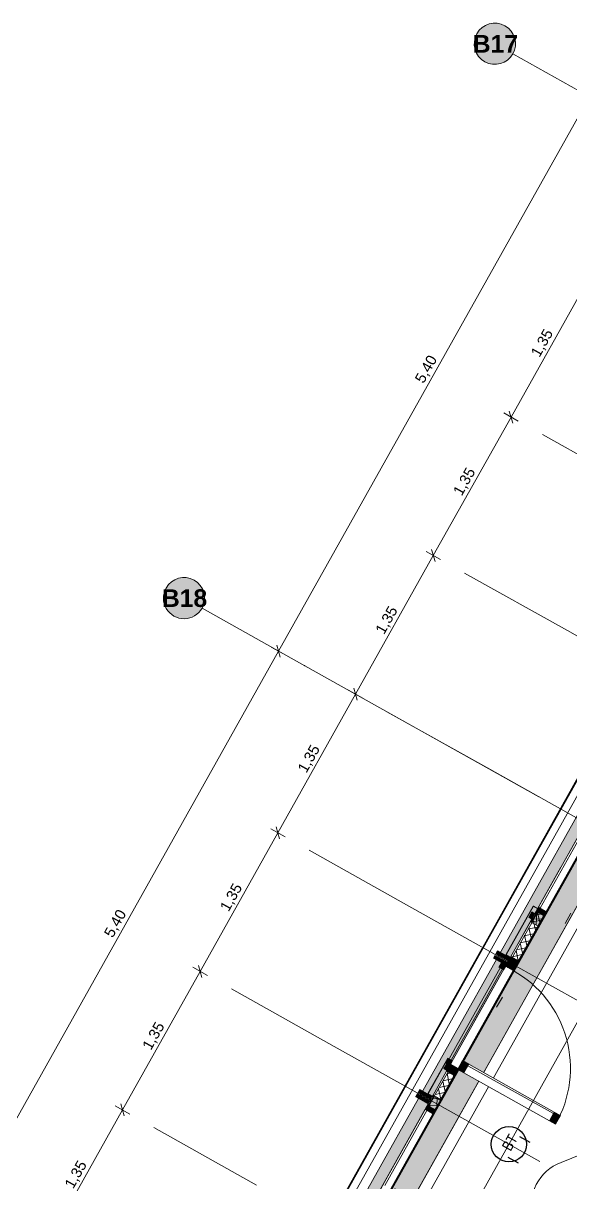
# Model space of a CAD drawing. Header units: metres. Extents: x -36 to 59, y 39 to 183.
# Drawn here: x -6.51 to -1.86, y 153.2 to 163.06 of the extents above; entities that cross this region are included whole.
import ezdxf

# ---------------------------------------------------------------- set-up
doc = ezdxf.new("R2010")
doc.units = ezdxf.units.M
doc.header["$MEASUREMENT"] = 0
for name, pattern in [('Achse', [0.0023, 0.0015, -0.0008]), ('Punktlinie', [0.0035, 0, -0.0035]), ('Strichlinie_ eng', [0.0023, 0.0015, -0.0008]), ('Strichpunktlinie', [0.006703, 0.003528, -0.001764, 0, -0.001411]), ('Wipeout_Contour', [1, 0, -1])]:
    doc.linetypes.add(name, pattern=pattern)
for name, color, linetype in [('00  Raster', 7, 'Continuous'), ('00  Raster Ausbau', 7, 'Continuous'), ('00  Raster_Deckschraffur', 7, 'Continuous'), ('10  Decken', 7, 'Continuous'), ('10  Fassade', 7, 'Continuous'), ('10  Fassade_Deckschraffur', 7, 'Continuous'), ('10  Fassade_Schnittschraffur', 7, 'Continuous'), ('10  Wand Massiv_Deckschraffur', 7, 'Continuous'), ('10  Wand Massiv_Fenster', 7, 'Continuous'), ('20  Absturzsicherung', 7, 'Continuous'), ('20  TGA - Revi+BT', 7, 'Continuous'), ('40  Bemaßung 1_ 50 AUSBAU', 7, 'Continuous'), ('40  Bemaßung 1_50 Achse', 7, 'Continuous'), ('Neubau_20  Boden Aufbauten', 7, 'Continuous'), ('Neubau_20  Decke Abhangdecke', 7, 'Continuous'), ('Neubau_20  TGA - Revi+BT', 7, 'Continuous'), ('Neubau_40  Bemaßung 1_50 Achse', 7, 'Continuous'), ('Neubau_40 Text Ausbau 1_50', 7, 'Continuous')]:
    doc.layers.add(name, color=color, linetype=linetype)
doc.styles.add('ERSTELLTER_STIL_1', font='')
doc.styles.add('ERSTELLTER_STIL_2', font='')
doc.styles.add('ERSTELLTER_STIL_3', font='')
doc.styles.get('ERSTELLTER_STIL_1').set_extended_font_data('Arial')
doc.styles.get('ERSTELLTER_STIL_2').set_extended_font_data('Arial', bold=True)
doc.styles.get('ERSTELLTER_STIL_3').set_extended_font_data('Arial Narrow')
pattern_1 = [(102.605446, (0, 0), (0.048794801, 0.0109118), []), (192.605446, (0, 0), (-0.0109118, 0.048794801), [])]
pattern_2 = [(87.605446, (0, 0), (-0.059947608, 0.002506841), []), (177.605446, (0, 0), (0.002506841, 0.059947608), [])]

msp = doc.modelspace()

# ---------------------------------------------------------------- hatches: boundary and pattern name
at = {"layer": '00  Raster_Deckschraffur', "linetype": 'Continuous', "lineweight": 0, "true_color": 0xffffff}
msp.add_hatch(color=7, dxfattribs=at).paths.add_polyline_path([(-2.6536, 162.9695, 1), (-2.3483, 162.7984, 1)])

# ---------------------------------------------------------------- linework, layer by layer
at = {"layer": '00  Raster', "color": 7, "linetype": 'Strichpunktlinie', "lineweight": 13, "ltscale": 1000}
msp.add_line((-1.4759, 162.3096), (-2.3483, 162.7984), dxfattribs=at)
at = {"layer": '00  Raster', "color": 7, "linetype": 'Continuous', "lineweight": 13, "ltscale": 1000, "flags": 128}
msp.add_lwpolyline([(-2.6536, 162.9695, 1), (-2.3483, 162.7984, 1)], format="xyb", close=True, dxfattribs=at)
at = {"layer": 'Neubau_20  Boden Aufbauten', "color": 7, "linetype": 'Continuous', "lineweight": 13, "ltscale": 1000, "flags": 128}
msp.add_lwpolyline([(-8.3577, 128.9862), (-8.096, 128.8395), (7.1144, 155.9862), (4.0389, 157.7094), (4.6255, 158.7563), (1.6945, 160.3985), (1.6556, 160.3291), (1.3067, 160.5246), (1.3908, 160.6747), (1.1415, 160.8144), (-12.0312, 137.3031), (-11.7825, 137.1637), (-11.7642, 137.1964), (-5.6705, 133.7822)], close=True, dxfattribs=at)

# ---------------------------------------------------------------- texts
at = {"layer": '00  Raster', "color": 7, "linetype": 'Continuous', "lineweight": 13, "insert": (-2.6888, 162.9589), "char_height": 0.15, "attachment_point": 1, "style": 'ERSTELLTER_STIL_2'}
msp.add_mtext('\\A1;{\\pql;\\pt0;\\fArial|b1|i0|c0|p38;B17}', dxfattribs=at)

# ---------------------------------------------------------------- next in the draw order: wipeouts: each hides what was drawn before it
at = {"color": 254, "linetype": 'Wipeout_Contour', "lineweight": 0, "ltscale": 578.896248}
msp.add_wipeout([(1.5068, 161.8649), (-18.3925, 126.3498), (-18.2219, 126.2542), (1.6769, 161.7686)], dxfattribs=at).dxf.layer = '10  Fassade_Deckschraffur'

# ---------------------------------------------------------------- next in the draw order: wipeouts: each hides what was drawn before it
at = {"color": 254, "linetype": 'Wipeout_Contour', "lineweight": 0, "ltscale": 579.75037}
msp.add_wipeout([(1.2236, 162.0253), (-18.6764, 126.5088), (-18.6188, 126.4766), (1.2811, 161.9927)], dxfattribs=at).dxf.layer = '10  Fassade_Deckschraffur'

# ---------------------------------------------------------------- next in the draw order: wipeouts: each hides what was drawn before it
at = {"color": 254, "linetype": 'Wipeout_Contour', "lineweight": 0, "ltscale": 579.478914}
msp.add_wipeout([(-18.4602, 126.3877), (1.4393, 161.9032), (1.2811, 161.9927), (-18.6188, 126.4766)], dxfattribs=at).dxf.layer = '10  Fassade_Deckschraffur'

# ---------------------------------------------------------------- next in the draw order: wipeouts: each hides what was drawn before it
at = {"color": 254, "linetype": 'Wipeout_Contour', "lineweight": 0, "ltscale": 579.276268}
msp.add_wipeout([(1.4393, 161.9032), (-18.4602, 126.3877), (-18.4575, 126.3862), (1.4419, 161.9017)], dxfattribs=at).dxf.layer = '10  Fassade_Deckschraffur'

# ---------------------------------------------------------------- next in the draw order: wipeouts: each hides what was drawn before it
at = {"color": 254, "linetype": 'Wipeout_Contour', "lineweight": 0, "ltscale": 579.199343}
msp.add_wipeout([(1.4446, 161.9001), (-18.4548, 126.3847), (-18.4016, 126.3549), (1.4977, 161.8701)], dxfattribs=at).dxf.layer = '10  Fassade_Deckschraffur'

# ---------------------------------------------------------------- next in the draw order: wipeouts: each hides what was drawn before it
at = {"color": 254, "linetype": 'Wipeout_Contour', "lineweight": 0, "ltscale": 579.127053}
msp.add_wipeout([(-18.3972, 126.3524), (1.5021, 161.8676), (1.4977, 161.8701), (-18.4016, 126.3549)], dxfattribs=at).dxf.layer = '10  Fassade_Deckschraffur'

# ---------------------------------------------------------------- next in the draw order: wipeouts: each hides what was drawn before it
at = {"color": 254, "linetype": 'Wipeout_Contour', "lineweight": 0, "ltscale": 579.115676}
msp.add_wipeout([(1.5021, 161.8676), (-18.3972, 126.3524), (-18.3925, 126.3498), (1.5068, 161.8649)], dxfattribs=at).dxf.layer = '10  Fassade_Deckschraffur'

# ---------------------------------------------------------------- next in the draw order: hatches: boundary and pattern name
at = {"layer": '00  Raster_Deckschraffur', "linetype": 'Continuous', "lineweight": 0, "true_color": 0xffffff}
msp.add_hatch(color=7, dxfattribs=at).paths.add_polyline_path([(-5.2932, 158.2586, 1), (-4.9878, 158.0875, 1)])
at = {"layer": '10  Wand Massiv_Deckschraffur', "linetype": 'Continuous', "lineweight": 0, "true_color": 0xffffff}
msp.add_hatch(color=7, dxfattribs=at).paths.add_polyline_path([(-18.2218, 126.2542), (1.677, 161.7686), (1.3506, 161.9533), (-18.549, 126.4375)])

# ---------------------------------------------------------------- next in the draw order: linework, layer by layer
at = {"layer": '00  Raster', "color": 7, "linetype": 'Strichpunktlinie', "lineweight": 13, "ltscale": 1000}
for q in [(-4.9878, 158.0875), (-4.1154, 157.5987)]:
    msp.add_line((-4.1154, 157.5987), q, dxfattribs=at)
at = {"layer": '00  Raster', "color": 7, "linetype": 'Continuous', "lineweight": 13, "ltscale": 1000, "flags": 128}
msp.add_lwpolyline([(-5.2932, 158.2586, 1), (-4.9878, 158.0875, 1)], format="xyb", close=True, dxfattribs=at)
at = {"layer": '00  Raster', "color": 7, "linetype": 'Strichpunktlinie', "lineweight": 13, "ltscale": 1000}
msp.add_point((-4.1154, 157.5987), dxfattribs=at)
at = {"layer": '00  Raster Ausbau', "color": 251, "linetype": 'Achse', "lineweight": 18, "ltscale": 1000, "true_color": 0x5f5f5f}
for p, q in [((-1.2254, 159.0743), (-2.0978, 159.5631)), ((-2.5451, 156.7188), (-3.4175, 157.2076)), ((-3.8649, 154.3634), (-4.7373, 154.8522))]:
    msp.add_line(p, q, dxfattribs=at)
at = {"layer": '00  Raster Ausbau', "color": 9, "linetype": 'Achse', "lineweight": 18, "ltscale": 1000}
for p, q in [((-1.8852, 157.8966), (-2.7576, 158.3854)), ((-1.0129, 157.4077), (-1.8852, 157.8966)), ((-3.205, 155.5411), (-4.0774, 156.0299)), ((-4.5248, 153.1856), (-5.3972, 153.6744))]:
    msp.add_line(p, q, dxfattribs=at)
at = {"layer": '10  Decken', "color": 7, "linetype": 'Punktlinie', "lineweight": 13, "ltscale": 1000, "flags": 128}
msp.add_lwpolyline([(1.6639, 161.776), (-18.7726, 125.3019), (-16.6353, 124.1043), (-21.0101, 116.2964), (-22.973, 117.3962), (-23.0952, 117.1781), (-10.2099, 109.9585), (-9.9704, 110.3859), (-3.4571, 122.0106), (-0.8442, 120.5466), (0.5391, 119.7715)], dxfattribs=at)
at = {"layer": '10  Fassade', "color": 7, "linetype": 'Strichpunktlinie', "lineweight": 13, "ltscale": 1000}
msp.add_line((-18.3745, 126.3397), (1.5247, 161.8548), dxfattribs=at)
at = {"layer": '10  Fassade', "color": 7, "linetype": 'Continuous', "lineweight": 13, "ltscale": 1000}
for p, q in [((-2.4999, 155.1374), (-2.5133, 155.1134)), ((-2.4791, 155.1745), (-2.4925, 155.1505)), ((-3.1598, 153.9597), (-3.1732, 153.9357)), ((-3.139, 153.9967), (-3.1524, 153.9727))]:
    msp.add_line(p, q, dxfattribs=at)
at = {"layer": '10  Fassade', "color": 7, "linetype": 'Continuous', "lineweight": 18, "ltscale": 1000, "flags": 128}
for points in [[(-18.6764, 126.5088), (1.2236, 162.0253)], [(-18.6188, 126.4766), (1.2811, 161.9927)], [(-18.4602, 126.3877), (1.4393, 161.9032)], [(-18.4575, 126.3862), (1.4419, 161.9017)], [(-18.4548, 126.3847), (1.4446, 161.9001)], [(-18.4016, 126.3549), (1.4977, 161.8701)], [(-18.3972, 126.3524), (1.5021, 161.8676)], [(-18.3925, 126.3498), (1.5068, 161.8649)], [(-18.2219, 126.2542), (1.6769, 161.7686)]]:
    msp.add_lwpolyline(points, dxfattribs=at)
at = {"layer": '10  Fassade', "color": 7, "linetype": 'Strichlinie_ eng', "lineweight": 18, "ltscale": 1000, "flags": 128}
for points in [[(1.4333, 161.9065), (1.0653, 161.2497), (0.9101, 160.9727), (0.4643, 160.1771), (0.2502, 159.795), (-0.2545, 158.8942), (-0.4097, 158.6172), (-0.8555, 157.8216), (-1.0696, 157.4395), (-1.5743, 156.5388), (-1.7294, 156.2618), (-2.1752, 155.4662), (-2.3893, 155.0841), (-2.894, 154.1833), (-3.0492, 153.9063), (-3.495, 153.1107), (-3.7091, 152.7286), (-4.2138, 151.8278), (-4.369, 151.5509), (-4.8148, 150.7552), (-5.0289, 150.3731), (-5.5336, 149.4724), (-5.6888, 149.1954), (-6.1346, 148.3998), (-6.3487, 148.0177), (-6.8533, 147.1169), (-7.0085, 146.8399), (-7.4543, 146.0443), (-7.6684, 145.6622), (-8.1731, 144.7615), (-8.3283, 144.4845), (-8.7741, 143.6889), (-8.9882, 143.3067), (-9.4929, 142.406), (-9.6481, 142.129), (-10.0939, 141.3334), (-10.308, 140.9513), (-10.8127, 140.0505), (-10.9679, 139.7736), (-11.4136, 138.9779), (-11.6277, 138.5958), (-12.1324, 137.6951), (-12.2876, 137.4181), (-12.7334, 136.6225), (-12.9475, 136.2404), (-13.4522, 135.3396), (-13.6074, 135.0626), (-14.0532, 134.267), (-14.2673, 133.8849), (-14.772, 132.9842), (-14.9272, 132.7072), (-15.373, 131.9115), (-15.5871, 131.5294), (-16.0917, 130.6287), (-16.2469, 130.3517), (-16.6927, 129.5561), (-16.9068, 129.174), (-17.4115, 128.2732), (-17.5667, 127.9962), (-18.0125, 127.2006), (-18.4661, 126.391)], [(1.4986, 161.8696), (1.1307, 161.213), (0.9755, 160.9361), (0.5297, 160.1404), (0.3156, 159.7583), (-0.189, 158.8576), (-0.3442, 158.5806), (-0.79, 157.785), (-1.0041, 157.4029), (-1.5088, 156.5021), (-1.664, 156.2251), (-2.1098, 155.4295), (-2.3239, 155.0474), (-2.8286, 154.1467), (-2.9838, 153.8697), (-3.4296, 153.074), (-3.6437, 152.6919), (-4.1484, 151.7912), (-4.3036, 151.5142), (-4.7494, 150.7186), (-4.9634, 150.3365), (-5.4681, 149.4357), (-5.6233, 149.1587), (-6.0691, 148.3631), (-6.2832, 147.981), (-6.7879, 147.0803), (-6.9431, 146.8033), (-7.3889, 146.0077), (-7.603, 145.6255), (-8.1077, 144.7248), (-8.2629, 144.4478), (-8.7087, 143.6522), (-8.9228, 143.2701), (-9.4275, 142.3693), (-9.5827, 142.0924), (-10.0284, 141.2967), (-10.2425, 140.9146), (-10.7472, 140.0139), (-10.9024, 139.7369), (-11.3482, 138.9413), (-11.5623, 138.5592), (-12.067, 137.6584), (-12.2222, 137.3814), (-12.668, 136.5858), (-12.8821, 136.2037), (-13.3868, 135.303), (-13.542, 135.026), (-13.9878, 134.2303), (-14.2019, 133.8482), (-14.7065, 132.9475), (-14.8617, 132.6705), (-15.3075, 131.8749), (-15.5216, 131.4928), (-16.0263, 130.592), (-16.1815, 130.315), (-16.6273, 129.5194), (-16.8414, 129.1373), (-17.3461, 128.2366), (-17.5013, 127.9596), (-17.9471, 127.164), (-18.4007, 126.3544)], [(-2.2136, 155.459), (-2.1872, 155.5061)], [(-2.1872, 155.5061), (-2.1611, 155.4915)], [(-2.1875, 155.4444), (-2.2136, 155.459)], [(-2.5133, 155.1134), (-2.4999, 155.1374)], [(-2.4064, 155.0535), (-2.5133, 155.1134)], [(-2.4999, 155.1374), (-2.393, 155.0775)], [(-2.4925, 155.1505), (-2.4791, 155.1745)], [(-2.3857, 155.0906), (-2.4925, 155.1505)], [(-2.4791, 155.1745), (-2.3722, 155.1146)], [(-2.9331, 154.1749), (-2.9097, 154.2167)], [(-2.907, 154.1602), (-2.9331, 154.1749)], [(-2.9097, 154.2167), (-2.8835, 154.2021)], [(-3.1732, 153.9357), (-3.1598, 153.9597)], [(-3.0663, 153.8758), (-3.1732, 153.9357)], [(-3.1598, 153.9597), (-3.0529, 153.8998)], [(-3.1524, 153.9727), (-3.139, 153.9967)], [(-3.0456, 153.9129), (-3.1524, 153.9727)], [(-3.139, 153.9967), (-3.0321, 153.9369)]]:
    msp.add_lwpolyline(points, dxfattribs=at)
at = {"layer": '10  Wand Massiv_Fenster', "color": 7, "linetype": 'Continuous', "lineweight": 13, "ltscale": 1000}
for p, q in [((1.3506, 161.9533), (-18.549, 126.4375)), ((1.677, 161.7686), (-18.2218, 126.2542))]:
    msp.add_line(p, q, dxfattribs=at)
at = {"layer": '40  Bemaßung 1_ 50 AUSBAU', "color": 7, "linetype": 'Continuous', "lineweight": 13, "ltscale": 1000}
for p, q in [((-1.7039, 160.8899), (-2.3638, 159.7122)), ((-2.4252, 159.7465), (-2.3025, 159.6778)), ((-2.3495, 159.6611), (-2.3782, 159.7632)), ((-2.3638, 159.7122), (-3.0237, 158.5344)), ((-3.0851, 158.5688), (-2.9624, 158.5001)), ((-3.0093, 158.4834), (-3.0381, 158.5855)), ((-3.0237, 158.5344), (-3.6836, 157.3567)), ((-3.7449, 157.3911), (-3.6223, 157.3223)), ((-3.6692, 157.3057), (-3.698, 157.4078)), ((-3.6836, 157.3567), (-4.3435, 156.179)), ((-4.4048, 156.2133), (-4.2822, 156.1446)), ((-4.3291, 156.1279), (-4.3579, 156.23)), ((-4.3435, 156.179), (-5.0034, 155.0012)), ((-5.0647, 155.0356), (-4.942, 154.9669)), ((-4.989, 154.9502), (-5.0178, 155.0523)), ((-5.0034, 155.0012), (-5.6633, 153.8235)), ((-5.7246, 153.8579), (-5.6019, 153.7891)), ((-5.6489, 153.7725), (-5.6777, 153.8746)), ((-5.6633, 153.8235), (-6.3232, 152.6458))]:
    msp.add_line(p, q, dxfattribs=at)
at = {"layer": 'Neubau_20  Decke Abhangdecke', "color": 7, "linetype": 'Continuous', "lineweight": 13, "ltscale": 1000, "flags": 128}
msp.add_lwpolyline([(6.8155, 157.5292), (1.7076, 160.3912), (1.6599, 160.3061), (1.2848, 160.5163), (1.3777, 160.6821), (1.225, 160.7676), (-9.2843, 142.0111), (-9.3026, 141.9784), (-11.9299, 137.2893)], dxfattribs=at)
at = {"layer": 'Neubau_20  TGA - Revi+BT', "color": 1, "linetype": 'Continuous', "lineweight": 25, "ltscale": 1000}
for p, q in [((-2.2021, 153.5463), (-2.2893, 153.5952)), ((-2.2999, 153.3718), (-2.3871, 153.4207))]:
    msp.add_line(p, q, dxfattribs=at)
msp.add_circle((-2.3818, 153.5324), 0.15, dxfattribs=at)
at = {"layer": 'Neubau_40  Bemaßung 1_50 Achse', "color": 7, "linetype": 'Continuous', "lineweight": 13, "ltscale": 1000}
for p, q in [((-4.3379, 157.7233), (-1.6984, 162.4342)), ((-4.3523, 157.7744), (-4.3235, 157.6723)), ((-6.9774, 153.0124), (-4.3379, 157.7233)), ((-4.2766, 157.6889), (-4.3992, 157.7577))]:
    msp.add_line(p, q, dxfattribs=at)
at = {"layer": 'Neubau_40 Text Ausbau 1_50', "color": 7, "linetype": 'Continuous', "lineweight": 13, "ltscale": 1000, "flags": 128}
msp.add_lwpolyline([(-1.143, 152.2994), (-0.7952, 153.1208), (-1.175, 153.392, 0.219145), (-1.5603, 153.5301), (-1.9373, 153.3782, 0.399295), (-2.1718, 152.9055), (-1.989, 152.5565, 0.191342), (-1.6215, 152.3455)], format="xyb", close=True, dxfattribs=at)

# ---------------------------------------------------------------- next in the draw order: texts
at = {"layer": '00  Raster', "color": 7, "linetype": 'Continuous', "lineweight": 13, "insert": (-5.3284, 158.248), "char_height": 0.15, "attachment_point": 1, "style": 'ERSTELLTER_STIL_2'}
msp.add_mtext('\\A1;{\\pql;\\pt0;\\fArial|b1|i0|c0|p38;B18}', dxfattribs=at)
at = {"layer": '20  TGA - Revi+BT', "color": 1, "linetype": 'Continuous', "lineweight": 25, "insert": (-2.3422, 153.6041), "char_height": 0.09, "attachment_point": 6, "rotation": 60.73778, "style": 'ERSTELLTER_STIL_3'}
msp.add_mtext('\\A1;{\\pqr;\\fArial Narrow|b0|i0|c0|p38;BT }', dxfattribs=at)
at = {"layer": '40  Bemaßung 1_ 50 AUSBAU', "color": 7, "linetype": 'Continuous', "lineweight": 13, "char_height": 0.09, "width": 0.239452, "attachment_point": 7, "rotation": 60.73796, "style": 'ERSTELLTER_STIL_1'}
for insert in [(-2.1081, 160.2054), (-2.768, 159.0277), (-3.4279, 157.8499), (-4.0878, 156.6722), (-4.7477, 155.4945), (-5.4075, 154.3167), (-6.0674, 153.139)]:
    msp.add_mtext('\\A1;{\\pql;\\fArial|b0|i0|c0|p38;1,35}', dxfattribs=dict(at, insert=insert))
at = {"layer": '40  Bemaßung 1_50 Achse', "color": 7, "linetype": 'Continuous', "lineweight": 13, "char_height": 0.09, "width": 0.239452, "attachment_point": 7, "rotation": 60.73796, "style": 'ERSTELLTER_STIL_1'}
for insert in [(-3.0924, 159.9831), (-5.7319, 155.2722)]:
    msp.add_mtext('\\A1;{\\pql;\\fArial|b0|i0|c0|p38;5,40}', dxfattribs=dict(at, insert=insert))

# ---------------------------------------------------------------- next in the draw order: wipeouts: each hides what was drawn before it
at = {"color": 254, "linetype": 'Wipeout_Contour', "lineweight": 0, "ltscale": 623.432795}
msp.add_wipeout([(-2.1508, 155.5098), (-2.0854, 155.4731), (-1.6885, 156.1815), (-1.7539, 156.2182)], dxfattribs=at).dxf.layer = '10  Fassade_Deckschraffur'
at = {"color": 254, "linetype": 'Wipeout_Contour', "lineweight": 0, "ltscale": 616.246606}
msp.add_wipeout([(-3.0248, 153.9499), (-2.9594, 153.9133), (-2.8455, 154.1166), (-2.9109, 154.1532)], dxfattribs=at).dxf.layer = '10  Fassade_Deckschraffur'
at = {"color": 254, "linetype": 'Wipeout_Contour', "lineweight": 0, "ltscale": 614.100406}
msp.add_wipeout([(-3.4706, 153.1543), (-3.4051, 153.1177), (-3.0082, 153.826), (-3.0737, 153.8627)], dxfattribs=at).dxf.layer = '10  Fassade_Deckschraffur'

# ---------------------------------------------------------------- next in the draw order: hatches: boundary and pattern name
at = {"layer": '10  Fassade_Schnittschraffur', "linetype": 'Continuous', "lineweight": 0, "true_color": 0xffffff}
msp.add_hatch(color=7, dxfattribs=at).paths.add_polyline_path([(-3.139, 153.9967), (-3.1524, 153.9727), (-3.0456, 153.9129), (-3.0321, 153.9369)])
at = {"layer": '10  Fassade_Schnittschraffur', "linetype": 'Continuous', "lineweight": 13, "true_color": 0x000100}
h = msp.add_hatch(dxfattribs=at)
h.set_pattern_fill('Dämmung__hart_1_0002', color=98, style=0, pattern_type=2)
h.set_pattern_definition(pattern_2)
h.paths.add_polyline_path([(-3.139, 153.9967), (-3.1524, 153.9727), (-3.0456, 153.9129), (-3.0321, 153.9369)])

# ---------------------------------------------------------------- next in the draw order: linework, layer by layer
at = {"layer": '10  Fassade', "color": 7, "linetype": 'Continuous', "lineweight": 13, "ltscale": 1000}
for p, q in [((-3.1598, 153.9597), (-3.0529, 153.8998)), ((-3.1524, 153.9727), (-3.0456, 153.9129)), ((-3.139, 153.9967), (-3.0321, 153.9369)), ((-3.0248, 153.9499), (-3.0321, 153.9369)), ((-3.0248, 153.9499), (-2.9594, 153.9133)), ((-3.0456, 153.9129), (-3.0529, 153.8998))]:
    msp.add_line(p, q, dxfattribs=at)
at = {"layer": '10  Fassade', "color": 7, "linetype": 'Continuous', "lineweight": 18, "ltscale": 1000, "flags": 128}
for points in [[(-1.7539, 156.2182), (-2.1508, 155.5098)], [(-1.6885, 156.1815), (-2.0854, 155.4731)], [(-2.8455, 154.1166), (-2.9594, 153.9133)], [(-3.0737, 153.8627), (-3.4706, 153.1543)], [(-3.0082, 153.826), (-3.4051, 153.1177)]]:
    msp.add_lwpolyline(points, dxfattribs=at)

# ---------------------------------------------------------------- next in the draw order: wipeouts: each hides what was drawn before it
at = {"color": 254, "linetype": 'Wipeout_Contour', "lineweight": 0, "ltscale": 618.534536}
msp.add_wipeout([(-2.8772, 154.2134), (-2.8117, 154.1767), (-2.3459, 155.0081), (-2.4113, 155.0448)], dxfattribs=at).dxf.layer = '10  Fassade_Deckschraffur'

# ---------------------------------------------------------------- next in the draw order: hatches: boundary and pattern name
at = {"layer": '10  Fassade', "linetype": 'Continuous', "lineweight": 0, "true_color": 0xffffff}
for points in [[(-3.0689, 153.9632), (-3.0663, 153.9618), (-2.9202, 154.2226), (-2.9228, 154.2241)], [(-2.966, 153.9055), (-2.9642, 153.9046), (-2.8181, 154.1654), (-2.8198, 154.1664)]]:
    msp.add_hatch(color=7, dxfattribs=at).paths.add_polyline_path(points)
at = {"layer": '10  Fassade', "linetype": 'Continuous', "lineweight": 13, "true_color": 0x000100}
h = msp.add_hatch(dxfattribs=at)
h.set_pattern_fill('Dämmung__hart_2_0002', color=98, style=0, pattern_type=2)
h.set_pattern_definition(pattern_1)
h.paths.add_polyline_path([(-3.0183, 153.9349), (-2.966, 153.9055), (-2.8198, 154.1664), (-2.8722, 154.1957)])
at = {"layer": '10  Fassade_Schnittschraffur', "linetype": 'Continuous', "lineweight": 0, "true_color": 0xffffff}
msp.add_hatch(color=7, dxfattribs=at).paths.add_polyline_path([(-2.8835, 154.2021), (-2.9097, 154.2167), (-2.9331, 154.1749), (-2.907, 154.1602)])
at = {"layer": '10  Fassade_Schnittschraffur', "linetype": 'Continuous', "lineweight": 13, "true_color": 0x000100}
h = msp.add_hatch(dxfattribs=at)
h.set_pattern_fill('Dämmung__hart_1_0002', color=98, style=0, pattern_type=2)
h.set_pattern_definition(pattern_2)
h.paths.add_polyline_path([(-2.8835, 154.2021), (-2.9097, 154.2167), (-2.9331, 154.1749), (-2.907, 154.1602)])

# ---------------------------------------------------------------- next in the draw order: linework, layer by layer
at = {"layer": '10  Fassade', "color": 7, "linetype": 'Continuous', "lineweight": 13, "ltscale": 1000}
for p, q in [((-2.9097, 154.2167), (-2.9331, 154.1749)), ((-2.9331, 154.1749), (-2.907, 154.1602)), ((-2.907, 154.1602), (-2.9109, 154.1532)), ((-2.9109, 154.1532), (-2.8455, 154.1166)), ((-2.9097, 154.2167), (-2.8835, 154.2021)), ((-2.8772, 154.2134), (-2.8835, 154.2021))]:
    msp.add_line(p, q, dxfattribs=at)
at = {"layer": '10  Fassade', "color": 7, "linetype": 'Continuous', "lineweight": 18, "ltscale": 1000, "flags": 128}
for points in [[(-2.3459, 155.0081), (-2.8117, 154.1767)], [(-2.9109, 154.1532), (-3.0248, 153.9499)]]:
    msp.add_lwpolyline(points, dxfattribs=at)
for points in [[(-3.0689, 153.9632), (-2.9228, 154.2241), (-2.9202, 154.2226), (-3.0663, 153.9618)], [(-3.0663, 153.9618), (-2.9202, 154.2226), (-2.8722, 154.1957), (-3.0183, 153.9349)], [(-3.0183, 153.9349), (-2.8722, 154.1957), (-2.8198, 154.1664), (-2.966, 153.9055)], [(-2.966, 153.9055), (-2.8198, 154.1664), (-2.8181, 154.1654), (-2.9642, 153.9046)]]:
    msp.add_lwpolyline(points, close=True, dxfattribs=at)

# ---------------------------------------------------------------- next in the draw order: wipeouts: each hides what was drawn before it
at = {"color": 254, "linetype": 'Wipeout_Contour', "lineweight": 0, "ltscale": 621.094287}
msp.add_wipeout([(-2.3649, 155.1277), (-2.2995, 155.091), (-2.1342, 155.3859), (-2.1997, 155.4225)], dxfattribs=at).dxf.layer = '10  Fassade_Deckschraffur'
at = {"color": 254, "linetype": 'Wipeout_Contour', "lineweight": 0, "ltscale": 614.10024}
msp.add_wipeout([(-3.4504, 153.1903), (-3.385, 153.1536), (-3.0284, 153.7901), (-3.0938, 153.8268)], dxfattribs=at).dxf.layer = '10  Fassade_Deckschraffur'

# ---------------------------------------------------------------- next in the draw order: hatches: boundary and pattern name
at = {"layer": '10  Fassade', "linetype": 'Continuous', "lineweight": 0, "true_color": 0xffffff}
for points in [[(-2.4078, 155.1431), (-2.4052, 155.1417), (-2.1738, 155.5547), (-2.1764, 155.5562)], [(-2.3049, 155.0855), (-2.3031, 155.0845), (-2.0717, 155.4976), (-2.0734, 155.4985)]]:
    msp.add_hatch(color=7, dxfattribs=at).paths.add_polyline_path(points)
at = {"layer": '10  Fassade', "linetype": 'Continuous', "lineweight": 13, "true_color": 0x000100}
h = msp.add_hatch(dxfattribs=at)
h.set_pattern_fill('Dämmung__hart_2_0002', color=98, style=0, pattern_type=2)
h.set_pattern_definition(pattern_1)
h.paths.add_polyline_path([(-2.3572, 155.1148), (-2.3049, 155.0855), (-2.0734, 155.4985), (-2.1258, 155.5279)])
at = {"layer": '10  Fassade_Schnittschraffur', "linetype": 'Continuous', "lineweight": 0, "true_color": 0xffffff}
for points in [[(-2.5133, 155.1134), (-2.4064, 155.0535), (-2.393, 155.0775), (-2.4999, 155.1374)], [(-2.3722, 155.1146), (-2.4791, 155.1745), (-2.4925, 155.1505), (-2.3857, 155.0906)], [(-2.3857, 155.0906), (-2.3893, 155.0841), (-2.393, 155.0775), (-2.4064, 155.0535), (-2.4113, 155.0448), (-2.3459, 155.0081), (-2.2995, 155.091), (-2.3649, 155.1277)], [(-2.4114, 155.0446), (-2.346, 155.008), (-2.4113, 155.0448)], [(-3.1732, 153.9357), (-3.0663, 153.8758), (-3.0529, 153.8998), (-3.1598, 153.9597)], [(-3.0248, 153.9499), (-3.0321, 153.9369), (-3.0456, 153.9129), (-3.0529, 153.8998), (-3.0663, 153.8758), (-3.0737, 153.8627), (-3.0082, 153.826), (-2.9594, 153.9133)], [(-3.0738, 153.8625), (-3.0938, 153.8268), (-3.0284, 153.7901), (-3.0083, 153.8259)], [(-3.0738, 153.8625), (-3.0083, 153.8259), (-3.0737, 153.8627)]]:
    msp.add_hatch(color=7, dxfattribs=at).paths.add_polyline_path(points)
at = {"layer": '10  Fassade_Schnittschraffur', "linetype": 'Continuous', "lineweight": 13, "true_color": 0x000100}
h = msp.add_hatch(dxfattribs=at)
h.set_pattern_fill('Dämmung__hart_1_0002', color=98, style=0, pattern_type=2)
h.set_pattern_definition(pattern_2)
h.paths.add_polyline_path([(-2.5133, 155.1134), (-2.4064, 155.0535), (-2.393, 155.0775), (-2.4999, 155.1374)])
h = msp.add_hatch(dxfattribs=at)
h.set_pattern_fill('Dämmung__hart_1_0002', color=98, style=0, pattern_type=2)
h.set_pattern_definition(pattern_2)
h.paths.add_polyline_path([(-2.3722, 155.1146), (-2.4791, 155.1745), (-2.4925, 155.1505), (-2.3857, 155.0906)])
h = msp.add_hatch(dxfattribs=at)
h.set_pattern_fill('Dämmung__hart_1_0002', color=98, style=0, pattern_type=2)
h.set_pattern_definition(pattern_2)
h.paths.add_polyline_path([(-2.3857, 155.0906), (-2.3893, 155.0841), (-2.393, 155.0775), (-2.4064, 155.0535), (-2.4113, 155.0448), (-2.3459, 155.0081), (-2.2995, 155.091), (-2.3649, 155.1277)])
h = msp.add_hatch(dxfattribs=at)
h.set_pattern_fill('Dämmung__hart_1_0002', color=98, style=0, pattern_type=2)
h.set_pattern_definition(pattern_2)
h.paths.add_polyline_path([(-3.1732, 153.9357), (-3.0663, 153.8758), (-3.0529, 153.8998), (-3.1598, 153.9597)])
h = msp.add_hatch(dxfattribs=at)
h.set_pattern_fill('Dämmung__hart_1_0002', color=98, style=0, pattern_type=2)
h.set_pattern_definition(pattern_2)
h.paths.add_polyline_path([(-3.0248, 153.9499), (-3.0321, 153.9369), (-3.0456, 153.9129), (-3.0529, 153.8998), (-3.0663, 153.8758), (-3.0737, 153.8627), (-3.0082, 153.826), (-2.9594, 153.9133)])
at = {"layer": '20  Absturzsicherung', "linetype": 'Continuous', "lineweight": 0, "true_color": 0xffffff}
msp.add_hatch(color=7, dxfattribs=at).paths.add_polyline_path([(-2.4677, 155.0363), (-2.4284, 155.0143), (-2.4064, 155.0535), (-2.4457, 155.0755)])

# ---------------------------------------------------------------- next in the draw order: linework, layer by layer
at = {"layer": '00  Raster Ausbau', "color": 9, "linetype": 'Achse', "lineweight": 18, "ltscale": 1000}
for q in [(-3.205, 155.5411), (-1.4602, 154.5635)]:
    msp.add_line((-2.3326, 155.0523), q, dxfattribs=at)
at = {"layer": '00  Raster Ausbau', "color": 251, "linetype": 'Achse', "lineweight": 18, "ltscale": 1000, "true_color": 0x5f5f5f}
msp.add_line((-2.9925, 153.8746), (-3.8649, 154.3634), dxfattribs=at)
at = {"layer": '10  Fassade', "color": 7, "linetype": 'Continuous', "lineweight": 13, "ltscale": 1000}
for p, q in [((-2.1872, 155.5061), (-2.2136, 155.459)), ((-2.2136, 155.459), (-2.1875, 155.4444)), ((-2.1875, 155.4444), (-2.1997, 155.4225)), ((-2.1997, 155.4225), (-2.1342, 155.3859)), ((-2.5133, 155.1134), (-2.4064, 155.0535)), ((-2.4999, 155.1374), (-2.393, 155.0775)), ((-2.4925, 155.1505), (-2.3857, 155.0906)), ((-2.4791, 155.1745), (-2.3722, 155.1146)), ((-2.3649, 155.1277), (-2.3722, 155.1146)), ((-2.3649, 155.1277), (-2.2995, 155.091)), ((-2.4064, 155.0535), (-2.4113, 155.0448)), ((-2.4113, 155.0448), (-2.3459, 155.0081)), ((-2.2995, 155.091), (-2.3459, 155.0081)), ((-3.1732, 153.9357), (-3.0663, 153.8758)), ((-3.0663, 153.8758), (-3.0737, 153.8627)), ((-3.0737, 153.8627), (-3.0082, 153.826)), ((-2.9594, 153.9133), (-3.0082, 153.826))]:
    msp.add_line(p, q, dxfattribs=at)
at = {"layer": '10  Fassade', "color": 7, "linetype": 'Continuous', "lineweight": 18, "ltscale": 1000}
for p, q in [((-3.0938, 153.8268), (-3.4504, 153.1903)), ((-3.4356, 153.182), (-3.079, 153.8185)), ((-3.385, 153.1536), (-3.0284, 153.7901))]:
    msp.add_line(p, q, dxfattribs=at)
at = {"layer": '10  Fassade', "color": 7, "linetype": 'Continuous', "lineweight": 18, "ltscale": 1000, "flags": 128}
for points in [[(-2.4078, 155.1431), (-2.1764, 155.5562), (-2.1738, 155.5547), (-2.4052, 155.1417)], [(-2.4052, 155.1417), (-2.1738, 155.5547), (-2.1258, 155.5279), (-2.3572, 155.1148)], [(-2.3572, 155.1148), (-2.1258, 155.5279), (-2.0734, 155.4985), (-2.3049, 155.0855)], [(-2.3049, 155.0855), (-2.0734, 155.4985), (-2.0717, 155.4976), (-2.3031, 155.0845)], [(-2.4113, 155.0448), (-2.346, 155.008)], [(-3.0738, 153.8625), (-3.0938, 153.8268), (-3.0284, 153.7901), (-3.0083, 153.8259)], [(-3.0737, 153.8627), (-3.0083, 153.8259)]]:
    msp.add_lwpolyline(points, close=True, dxfattribs=at)
for points in [[(-2.1997, 155.4225), (-2.3649, 155.1277)], [(-2.1342, 155.3859), (-2.2995, 155.091)], [(-2.4113, 155.0448), (-2.8772, 154.2134)]]:
    msp.add_lwpolyline(points, dxfattribs=at)
at = {"layer": '10  Fassade', "color": 7, "linetype": 'Continuous', "lineweight": 13, "ltscale": 1000, "flags": 128}
msp.add_lwpolyline([(-2.3857, 155.0906), (-2.3893, 155.0841), (-2.393, 155.0775)], dxfattribs=at)
at = {"layer": '20  Absturzsicherung', "color": 7, "linetype": 'Continuous', "lineweight": 18, "ltscale": 1000, "flags": 128}
msp.add_lwpolyline([(-2.4677, 155.0363), (-2.4284, 155.0143), (-2.4064, 155.0535), (-2.4457, 155.0755)], close=True, dxfattribs=at)

# ---------------------------------------------------------------- next in the draw order: wipeouts: each hides what was drawn before it
at = {"color": 254, "linetype": 'Wipeout_Contour', "lineweight": 0, "ltscale": 623.432634}
msp.add_wipeout([(-2.1307, 155.5457), (-2.0652, 155.5091), (-1.7086, 156.1456), (-1.774, 156.1822)], dxfattribs=at).dxf.layer = '10  Fassade_Deckschraffur'
at = {"color": 254, "linetype": 'Wipeout_Contour', "lineweight": 0, "ltscale": 615.968123}
msp.add_wipeout([(-2.7226, 154.213), (-2.7642, 154.1389), (-2.0378, 153.7319), (-1.9963, 153.806)], dxfattribs=at).dxf.layer = '10  Fassade_Schnittschraffur'

# ---------------------------------------------------------------- next in the draw order: hatches: boundary and pattern name
at = {"layer": '10  Fassade_Schnittschraffur', "linetype": 'Continuous', "lineweight": 0, "true_color": 0xffffff}
for points in [[(-2.1872, 155.5061), (-2.2136, 155.459), (-2.1875, 155.4444), (-2.1611, 155.4915)], [(-2.1508, 155.5098), (-2.1611, 155.4915), (-2.1875, 155.4444), (-2.1997, 155.4225), (-2.1342, 155.3859), (-2.0854, 155.4731)], [(-2.1508, 155.5098), (-2.0854, 155.4731), (-2.1507, 155.51)], [(-2.0853, 155.4733), (-2.0652, 155.5091), (-2.1307, 155.5457), (-2.1507, 155.51)], [(-2.775, 154.2424), (-2.8165, 154.1682), (-2.7642, 154.1389), (-2.7226, 154.213)], [(-2.8772, 154.2134), (-2.8835, 154.2021), (-2.907, 154.1602), (-2.9109, 154.1532), (-2.8455, 154.1166), (-2.8117, 154.1767)], [(-2.8772, 154.2134), (-2.8117, 154.1767), (-2.8771, 154.2136)], [(-1.9963, 153.806), (-2.0378, 153.7319), (-1.9855, 153.7026), (-1.9439, 153.7767)]]:
    msp.add_hatch(color=7, dxfattribs=at).paths.add_polyline_path(points)
at = {"layer": '10  Fassade_Schnittschraffur', "linetype": 'Continuous', "lineweight": 13, "true_color": 0x000100}
h = msp.add_hatch(dxfattribs=at)
h.set_pattern_fill('Dämmung__hart_1_0002', color=98, style=0, pattern_type=2)
h.set_pattern_definition(pattern_2)
h.paths.add_polyline_path([(-2.1872, 155.5061), (-2.2136, 155.459), (-2.1875, 155.4444), (-2.1611, 155.4915)])
h = msp.add_hatch(dxfattribs=at)
h.set_pattern_fill('Dämmung__hart_1_0002', color=98, style=0, pattern_type=2)
h.set_pattern_definition(pattern_2)
h.paths.add_polyline_path([(-2.1508, 155.5098), (-2.1611, 155.4915), (-2.1875, 155.4444), (-2.1997, 155.4225), (-2.1342, 155.3859), (-2.0854, 155.4731)])
h = msp.add_hatch(dxfattribs=at)
h.set_pattern_fill('Dämmung__hart_1_0002', color=98, style=0, pattern_type=2)
h.set_pattern_definition(pattern_2)
h.paths.add_polyline_path([(-2.8772, 154.2134), (-2.8835, 154.2021), (-2.907, 154.1602), (-2.9109, 154.1532), (-2.8455, 154.1166), (-2.8117, 154.1767)])

# ---------------------------------------------------------------- next in the draw order: linework, layer by layer
at = {"layer": '00  Raster Ausbau', "color": 251, "linetype": 'Achse', "lineweight": 18, "ltscale": 1000, "true_color": 0x5f5f5f}
for p, q in [((-1.6727, 156.23), (-2.5451, 156.7188)), ((-2.9925, 153.8746), (-2.1201, 153.3857))]:
    msp.add_line(p, q, dxfattribs=at)
at = {"layer": '10  Fassade', "color": 7, "linetype": 'Continuous', "lineweight": 18, "ltscale": 1000}
for p, q in [((-1.774, 156.1822), (-2.1307, 155.5457)), ((-2.1158, 155.5374), (-1.7592, 156.1739)), ((-2.0652, 155.5091), (-1.7086, 156.1456)), ((-2.7642, 154.1389), (-2.0378, 153.7319)), ((-2.73, 154.1999), (-2.0036, 153.793)), ((-2.7226, 154.213), (-1.9963, 153.806))]:
    msp.add_line(p, q, dxfattribs=at)
at = {"layer": '10  Fassade', "color": 7, "linetype": 'Continuous', "lineweight": 13, "ltscale": 1000}
for p, q in [((-2.1872, 155.5061), (-2.1611, 155.4915)), ((-2.1508, 155.5098), (-2.1611, 155.4915)), ((-2.1508, 155.5098), (-2.0854, 155.4731)), ((-2.0854, 155.4731), (-2.1342, 155.3859)), ((-2.8772, 154.2134), (-2.8117, 154.1767)), ((-2.8117, 154.1767), (-2.8455, 154.1166))]:
    msp.add_line(p, q, dxfattribs=at)
at = {"layer": '10  Fassade', "color": 7, "linetype": 'Continuous', "lineweight": 18, "ltscale": 1000, "flags": 128}
for points in [[(-2.0853, 155.4733), (-2.0652, 155.5091), (-2.1307, 155.5457), (-2.1507, 155.51)], [(-2.0854, 155.4731), (-2.1507, 155.51)], [(-2.775, 154.2424), (-2.7226, 154.213), (-2.7642, 154.1389), (-2.8165, 154.1682)], [(-2.8117, 154.1767), (-2.8771, 154.2136)], [(-2.7226, 154.213), (-1.9963, 153.806), (-2.0378, 153.7319), (-2.7642, 154.1389)], [(-1.9963, 153.806), (-1.9439, 153.7767), (-1.9855, 153.7026), (-2.0378, 153.7319)]]:
    msp.add_lwpolyline(points, close=True, dxfattribs=at)
at = {"layer": '10  Fassade', "color": 7, "linetype": 'Continuous', "lineweight": 13, "ltscale": 1000}
msp.add_arc((-2.8116, 154.1769), 0.9526, 330.13651, 60.73796, dxfattribs=at)

# ---------------------------------------------------------------- next in the draw order: wipeouts: each hides what was drawn before it
at = {"color": 254, "linetype": 'Wipeout_Contour', "lineweight": 0, "ltscale": 625.579318}
msp.add_wipeout([(-1.2823, 157.553), (-1.2857, 157.5549), (-2.6006, 155.2082), (-2.5971, 155.2062)], dxfattribs=at).dxf.layer = '10  Fassade_Deckschraffur'

# ---------------------------------------------------------------- next in the draw order: wipeouts: each hides what was drawn before it
at = {"color": 254, "linetype": 'Wipeout_Contour', "lineweight": 0, "ltscale": 616.247611}
msp.add_wipeout([(-2.602, 155.1975), (-2.6055, 155.1994), (-3.9204, 152.8527), (-3.9169, 152.8508)], dxfattribs=at).dxf.layer = '10  Fassade_Deckschraffur'

# ---------------------------------------------------------------- next in the draw order: hatches: boundary and pattern name
at = {"layer": '20  Absturzsicherung', "linetype": 'Continuous', "lineweight": 0, "true_color": 0xffffff}
for points in [[(-2.9009, 154.2376), (-2.8834, 154.2278), (-2.4283, 155.04), (-2.4458, 155.0498)], [(-2.9228, 154.2241), (-2.8835, 154.2021), (-2.8615, 154.2413), (-2.9008, 154.2633)]]:
    msp.add_hatch(color=7, dxfattribs=at).paths.add_polyline_path(points)

# ---------------------------------------------------------------- next in the draw order: linework, layer by layer
at = {"layer": '00  Raster', "color": 7, "linetype": 'Strichpunktlinie', "lineweight": 13, "ltscale": 1000}
for p, q in [((-23.386, 116.0453), (2.099, 161.5296)), ((15.6778, 146.5085), (-4.1154, 157.5987))]:
    msp.add_line(p, q, dxfattribs=at)
at = {"layer": '10  Fassade', "color": 7, "linetype": 'Continuous', "lineweight": 25, "ltscale": 1000, "flags": 128}
for points in [[(-2.6006, 155.2082), (-1.2857, 157.5549)], [(-2.5971, 155.2062), (-1.2823, 157.553)], [(-3.9204, 152.8527), (-2.6055, 155.1994)], [(-3.9169, 152.8508), (-2.602, 155.1975)], [(-2.6055, 155.1994), (-2.602, 155.1975)], [(-2.6006, 155.2082), (-2.5971, 155.2062)]]:
    msp.add_lwpolyline(points, dxfattribs=at)
at = {"layer": '20  Absturzsicherung', "color": 7, "linetype": 'Continuous', "lineweight": 18, "ltscale": 1000, "flags": 128}
for points in [[(-2.9009, 154.2376), (-2.8834, 154.2278), (-2.4283, 155.04), (-2.4458, 155.0498)], [(-2.9228, 154.2241), (-2.8835, 154.2021), (-2.8615, 154.2413), (-2.9008, 154.2633)]]:
    msp.add_lwpolyline(points, close=True, dxfattribs=at)

doc.saveas('drawing.dxf')
